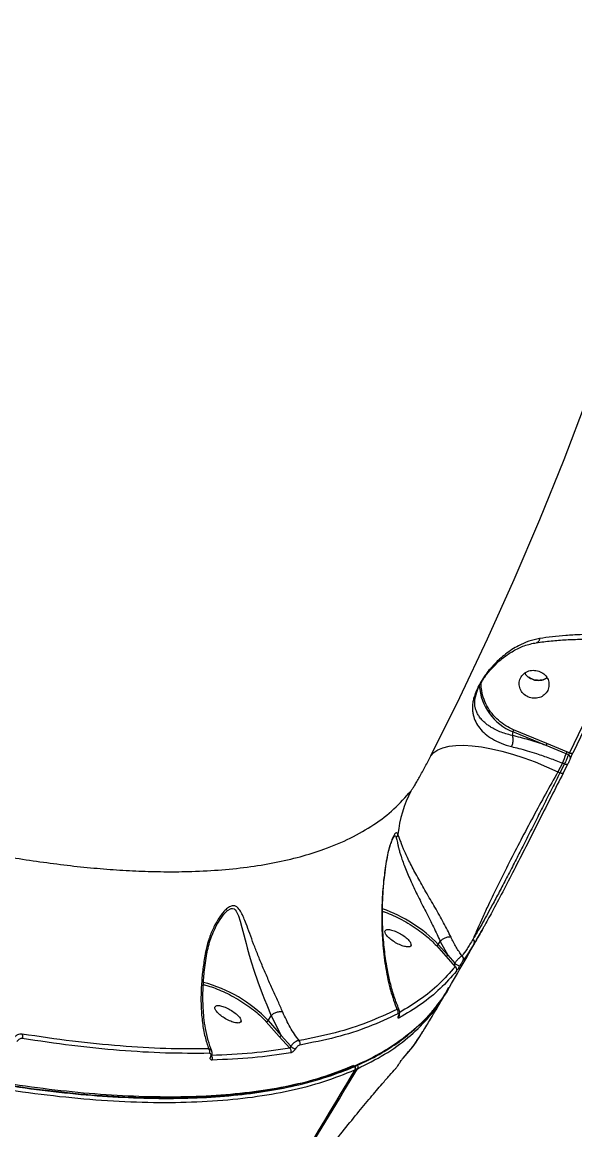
# Model space of a CAD drawing. Header units: millimetres. Extents: x -7083 to 7374, y -8368 to 7509.
# Drawn here: x 2955.1 to 3121.4, y -2237 to -1903.7 of the extents above; entities that cross this region are included whole.
import ezdxf

# ---------------------------------------------------------------- set-up
doc = ezdxf.new("R2010")
doc.units = ezdxf.units.MM
for name, color, linetype in [('DIKOM_ОБЪЕКТ', 7, 'Continuous'), ('DIKOM_РАЗМЕР_ЗОНА', 7, 'Continuous'), ('DIKOM_РАЗМЕР_ОБЪЕКТА', 7, 'Continuous')]:
    doc.layers.add(name, color=color, linetype=linetype)
doc.styles.add('style1', font='arial.ttf', dxfattribs={"width": 0.8})
doc.dimstyles.new('1-50', dxfattribs={"dimtxt": 300, "dimasz": 200, "dimexe": 100, "dimexo": 0, "dimgap": 100, "dimtad": 1, "dimtxsty": 'style1', "dimcen": 200, "dimclrd": 7, "dimclre": 7, "dimclrt": 7, "dimadec": 1, "dimazin": 2, "dimtfac": 1, "dimtmove": 0, "dimatfit": 2, "dimfxl": 0, "dimlwd": 25, "dimlwe": 18, "dimarcsym": 0})

# ---------------------------------------------------------------- blocks, each defined once
blk = doc.blocks.new('*D10')
at = {"layer": 'Defpoints', "color": 0, "transparency": 16777216}
for p in [(-5583.43, 647.96), (4593.55, 648.92), (4593.55, -5902.54)]:
    blk.add_point(p, dxfattribs=at)
at = {"layer": 'DIKOM_РАЗМЕР_ОБЪЕКТА', "color": 7, "lineweight": 18, "transparency": 16777216}
for p, q in [((-5583.43, 647.96), (-5583.43, -6002.54)), ((4593.55, 648.92), (4593.55, -6002.54))]:
    blk.add_line(p, q, dxfattribs=at)
at = {"layer": 'DIKOM_РАЗМЕР_ОБЪЕКТА', "color": 7, "lineweight": 25, "transparency": 16777216}
blk.add_line((-5383.43, -5902.54), (4393.55, -5902.54), dxfattribs=at)
at = {"layer": 'DIKOM_РАЗМЕР_ОБЪЕКТА', "color": 7, "transparency": 16777216}
for points in [[(-5383.43, -5869.2), (-5383.43, -5935.87), (-5583.43, -5902.54)], [(4393.55, -5869.2), (4393.55, -5935.87), (4593.55, -5902.54)]]:
    blk.add_solid(points, dxfattribs=at)
at = {"layer": 'DIKOM_РАЗМЕР_ОБЪЕКТА', "color": 7, "transparency": 16777216, "insert": (-226.13, -5649.37), "char_height": 300, "attachment_point": 5, "style": 'style1'}
blk.add_mtext('10150', dxfattribs=at)
blk = doc.blocks.new('*D11')
at = {"layer": 'Defpoints', "color": 0, "transparency": 16777216}
for p in [(-321.71, 5509.06), (-348.71, -4811.52), (5568.58, -4811.52)]:
    blk.add_point(p, dxfattribs=at)
at = {"layer": 'DIKOM_РАЗМЕР_ОБЪЕКТА', "color": 7, "lineweight": 18, "transparency": 16777216}
for p, q in [((-321.71, 5509.06), (5668.58, 5509.06)), ((-348.71, -4811.52), (5668.58, -4811.52))]:
    blk.add_line(p, q, dxfattribs=at)
at = {"layer": 'DIKOM_РАЗМЕР_ОБЪЕКТА', "color": 7, "lineweight": 25, "transparency": 16777216}
blk.add_line((5568.58, 5309.06), (5568.58, -4611.52), dxfattribs=at)
at = {"layer": 'DIKOM_РАЗМЕР_ОБЪЕКТА', "color": 7, "transparency": 16777216}
for points in [[(5535.25, 5309.06), (5601.91, 5309.06), (5568.58, 5509.06)], [(5535.25, -4611.52), (5601.91, -4611.52), (5568.58, -4811.52)]]:
    blk.add_solid(points, dxfattribs=at)
at = {"layer": 'DIKOM_РАЗМЕР_ОБЪЕКТА', "color": 7, "transparency": 16777216, "insert": (5315.31, 775.23), "char_height": 300, "attachment_point": 5, "rotation": 90, "style": 'style1'}
blk.add_mtext('10300', dxfattribs=at)
blk = doc.blocks.new('*D12')
at = {"layer": 'Defpoints', "color": 0, "transparency": 16777216}
for p in [(-621.71, 7509.06), (-373.6, -6811.53), (7273.89, -6811.53)]:
    blk.add_point(p, dxfattribs=at)
at = {"layer": 'DIKOM_РАЗМЕР_ЗОНА', "color": 7, "lineweight": 18, "transparency": 16777216}
for p, q in [((-621.71, 7509.06), (7373.89, 7509.06)), ((-373.6, -6811.53), (7373.89, -6811.53))]:
    blk.add_line(p, q, dxfattribs=at)
at = {"layer": 'DIKOM_РАЗМЕР_ЗОНА', "color": 7, "lineweight": 25, "transparency": 16777216}
blk.add_line((7273.89, 7309.06), (7273.89, -6611.53), dxfattribs=at)
at = {"layer": 'DIKOM_РАЗМЕР_ЗОНА', "color": 7, "transparency": 16777216}
for points in [[(7240.56, 7309.06), (7307.22, 7309.06), (7273.89, 7509.06)], [(7240.56, -6611.53), (7307.22, -6611.53), (7273.89, -6811.53)]]:
    blk.add_solid(points, dxfattribs=at)
at = {"layer": 'DIKOM_РАЗМЕР_ЗОНА', "color": 7, "transparency": 16777216, "insert": (7020.62, 1288.25), "char_height": 300, "attachment_point": 5, "rotation": 90, "style": 'style1'}
blk.add_mtext('14300', dxfattribs=at)
blk = doc.blocks.new('*D13')
at = {"layer": 'Defpoints', "color": 0, "transparency": 16777216}
for p in [(6593.53, 996.24), (-7083.43, 647.96), (6593.53, -8268.31)]:
    blk.add_point(p, dxfattribs=at)
at = {"layer": 'DIKOM_РАЗМЕР_ЗОНА', "color": 7, "lineweight": 18, "transparency": 16777216}
for p, q in [((6593.53, 996.24), (6593.53, -8368.31)), ((-7083.43, 647.96), (-7083.43, -8368.31))]:
    blk.add_line(p, q, dxfattribs=at)
at = {"layer": 'DIKOM_РАЗМЕР_ЗОНА', "color": 7, "lineweight": 25, "transparency": 16777216}
blk.add_line((-6883.43, -8268.31), (6393.53, -8268.31), dxfattribs=at)
at = {"layer": 'DIKOM_РАЗМЕР_ЗОНА', "color": 7, "transparency": 16777216}
for points in [[(-6883.43, -8234.97), (-6883.43, -8301.64), (-7083.43, -8268.31)], [(6393.53, -8234.97), (6393.53, -8301.64), (6593.53, -8268.31)]]:
    blk.add_solid(points, dxfattribs=at)
at = {"layer": 'DIKOM_РАЗМЕР_ЗОНА', "color": 7, "transparency": 16777216, "insert": (322.1, -8015.03), "char_height": 300, "attachment_point": 5, "style": 'style1'}
blk.add_mtext('13650', dxfattribs=at)

msp = doc.modelspace()

# ---------------------------------------------------------------- linework, layer by layer
at = {"layer": 'DIKOM_ОБЪЕКТ', "color": 7, "linetype": 'Continuous', "lineweight": 15}
for p, q in [((3135.873, -2090.102), (3119.813, -2123.606)), ((3136.861, -2090.159), (3120.787, -2123.69)), ((3091.512, -2106.715), (3091.956, -2105.298)), ((3092.089, -2104.872), (3092.235, -2104.511)), ((3102.776, -2117.229), (3102.543, -2118.336)), ((3102.543, -2118.336), (3102.544, -2118.338)), ((3112.78, -2121.357), (3102.776, -2117.229)), ((3113.007, -2120.755), (3103.003, -2116.627)), ((3118.774, -2123.835), (3112.78, -2121.357)), ((3118.992, -2123.268), (3113.007, -2120.755)), ((3119.492, -2124.131), (3118.774, -2123.835)), ((3119.813, -2123.606), (3118.992, -2123.268)), ((3117.686, -2126.67), (3116.359, -2129.292)), ((3116.359, -2129.292), (3116.939, -2129.602)), ((3118.295, -2126.921), (3116.939, -2129.602)), ((3118.295, -2126.921), (3117.686, -2126.67)), ((3119.268, -2127.009), (3117.91, -2129.692)), ((3066.691, -2149.38), (3066.841, -2149.049)), ((3064.757, -2156.303), (3064.771, -2156.231)), ((3079.754, -2181.587), (3082.578, -2184.778)), ((3080.353, -2181.252), (3080.908, -2180.304)), ((3080.353, -2181.252), (3083.178, -2184.443)), ((3080.91, -2180.301), (3080.908, -2180.304)), ((3080.908, -2180.304), (3083.178, -2184.443)), ((3082.578, -2184.778), (3085.398, -2187.941)), ((3083.178, -2184.443), (3085.297, -2186.915)), ((3081.955, -2196.965), (3082.526, -2195.989)), ((3082.556, -2196.017), (3083.553, -2194.135)), ((3029.166, -2204.145), (3030.014, -2202.697)), ((3030.016, -2202.694), (3030.014, -2202.697)), ((3030.014, -2202.697), (3033.101, -2208.59)), ((3028.567, -2204.48), (3032.501, -2208.925)), ((3029.166, -2204.145), (3033.101, -2208.59)), ((3032.501, -2208.925), (3035.68, -2212.489)), ((3033.101, -2208.59), (3035.93, -2211.873)), ((3069.554, -2215.672), (3069.61, -2215.605)), ((3068.669, -2216.956), (3068.676, -2216.911))]:
    msp.add_line(p, q, dxfattribs=at)
at = {"layer": 'DIKOM_ОБЪЕКТ', "color": 7, "linetype": 'Continuous', "lineweight": 15, "flags": 128}
for points in [[(3078.097, -2124.486), (3086.796, -2106.94), (3095.156, -2089.243), (3103.175, -2071.399), (3110.85, -2053.415), (3118.179, -2035.297), (3125.159, -2017.049)], [(3078.097, -2124.486), (3079.007, -2123.485), (3080.231, -2122.663), (3081.758, -2122.027), (3083.574, -2121.584), (3085.662, -2121.338), (3088.003, -2121.29), (3090.576, -2121.441), (3093.358, -2121.791), (3096.323, -2122.335), (3099.444, -2123.069), (3102.693, -2123.985), (3106.039, -2125.077), (3109.454, -2126.333), (3112.904, -2127.742), (3116.359, -2129.292)], [(3120.787, -2123.69), (3120.751, -2123.746), (3120.683, -2123.783), (3120.585, -2123.802), (3120.462, -2123.8), (3120.317, -2123.779), (3120.157, -2123.738), (3119.987, -2123.68), (3119.813, -2123.606)], [(3120.03, -2125.351), (3120.091, -2125.188), (3120.098, -2125.16)], [(3117.91, -2129.692), (3117.873, -2129.747), (3117.804, -2129.783), (3117.707, -2129.801), (3117.584, -2129.798), (3117.44, -2129.776), (3117.281, -2129.735), (3117.112, -2129.676), (3116.939, -2129.602)], [(3119.268, -2127.009), (3119.23, -2127.064), (3119.162, -2127.1), (3119.064, -2127.118), (3118.941, -2127.116), (3118.797, -2127.094), (3118.638, -2127.053), (3118.468, -2126.995), (3118.295, -2126.921)], [(3013.976, -2174.86), (3014.661, -2173.698), (3015.926, -2171.998), (3016.462, -2171.425), (3016.961, -2170.985), (3017.991, -2170.437), (3018.454, -2170.408), (3018.878, -2170.549), (3019.223, -2170.816), (3019.548, -2171.221), (3020.205, -2172.587), (3020.742, -2174.254), (3021.239, -2176.109), (3021.528, -2177.245), (3021.814, -2178.383), (3022.198, -2179.893), (3022.487, -2181.003), (3022.821, -2182.251), (3023.456, -2184.513), (3024.122, -2186.734), (3024.843, -2188.99), (3026.054, -2192.491), (3027.378, -2196.024), (3028.065, -2197.78), (3028.733, -2199.454), (3030.016, -2202.694), (3030.016, -2202.694)], [(3069.769, -2215.41), (3069.659, -2215.556), (3069.607, -2215.608)], [(3055.317, -2218.907), (3055.309, -2218.919), (3055.252, -2218.962)], [(3067.526, -2218.559), (3067.423, -2218.697), (3067.379, -2218.741)]]:
    msp.add_lwpolyline(points, dxfattribs=at)
at = {"layer": 'DIKOM_ОБЪЕКТ', "color": 7, "linetype": 'Continuous', "lineweight": 15}
for centre, radius, start, end in [((3108.689, -2102.329), 16.031, 183.72916, 248.35528), ((3116.993, -2122.598), 4.391, 155.18845, 163.58565), ((3094.281, -2116.059), 25.698, 335.61421, 342.38868), ((3123.673, -2125.39), 5.14, 155.61421, 162.38868), ((3119.145, -2125.028), 0.962, 352.10699, 68.84528), ((3104.301, -2151.745), 36.277, 152.63118, 174.18954), ((3065.823, -2147.556), 2.442, 320.46466, 347.77342), ((3049.671, -2210.861), 42.639, 43.979, 71.01716), ((3090.335, -2180.541), 0.917, 337.981, 63.30859), ((3082.617, -2184.144), 0.635, 266.48291, 331.89602), ((3086.982, -2185.572), 0.976, 333.37286, 58.84805), ((3087.506, -2184.39), 3.355, 228.82573, 257.96154), ((3084.904, -2188.801), 0.992, 332.25607, 60.11888), ((2999.11, -2232.877), 41.58, 43.70961, 75.36985), ((3067.259, -2201.614), 1.046, 332.15799, 53.67133), ((3068.221, -2202.487), 0.277, 308.02873, 331.77244), ((3067.703, -2202.845), 1.018, 331.53816, 29.26206), ((2954.105, -2208.91), 1.239, 328.88563, 34.78526), ((3032.54, -2208.291), 0.635, 266.48291, 331.89602), ((3010.455, -2213.441), 1.145, 330.57192, 43.99224), ((3034.979, -2213.339), 1.102, 331.19816, 50.49533), ((3038.634, -2208.97), 3.968, 227.02957, 250.47064), ((3037.724, -2210.995), 1.102, 331.40674, 48.45066), ((3011.817, -2214.712), 0.296, 276.93485, 334.83534), ((3011.262, -2215.476), 1.147, 330.63673, 40.76419), ((3055.821, -2217.725), 0.922, 245.46667, 280.6066), ((3062.884, -2222.911), 0.63, 299.03623, 330.95227)]:
    msp.add_arc(centre, radius, start, end, dxfattribs=at)
for points, knots in [([(2418.763, -1926.952), (2422.541, -1931.085), (2430.102, -1939.358), (2442.453, -1951.94), (2455.518, -1964.618), (2469.34, -1977.374), (2483.864, -1990.168), (2499.059, -2002.967), (2514.887, -2015.735), (2531.306, -2028.437), (2548.274, -2041.038), (2563.776, -2052.096), (2577.643, -2061.664), (2589.767, -2069.813), (2602.182, -2077.937), (2614.876, -2086.023), (2627.838, -2094.057), (2641.053, -2102.022), (2656.331, -2110.974), (2673.749, -2120.827), (2693.355, -2131.457), (2713.301, -2141.803), (2733.532, -2151.816), (2749.428, -2159.301), (2760.908, -2164.519), (2767.936, -2167.654), (2774.974, -2170.734), (2782.019, -2173.755), (2789.067, -2176.717), (2796.116, -2179.618), (2807.309, -2184.124), (2822.606, -2190.023), (2841.261, -2196.737), (2859.178, -2202.726), (2876.33, -2208.021), (2893.234, -2212.781), (2909.832, -2216.98), (2926.068, -2220.589), (2941.884, -2223.582), (2957.221, -2225.932), (2972.019, -2227.617), (2986.217, -2228.613), (2999.756, -2228.899), (3012.574, -2228.454), (3024.617, -2227.267), (3035.799, -2225.305), (3046.16, -2222.621), (3052.213, -2220.185), (3055.252, -2218.962)], [0, 0, 0, 0, 0.0248239, 0.0496902, 0.074599, 0.0995502, 0.1245438, 0.1495798, 0.1746582, 0.1997791, 0.2249424, 0.2501481, 0.2668666, 0.2837596, 0.3008272, 0.3180694, 0.3354861, 0.3530774, 0.3708432, 0.3960072, 0.4215132, 0.4473613, 0.4735514, 0.5000836, 0.5092169, 0.5183856, 0.5275897, 0.5368291, 0.5461038, 0.5554139, 0.5647593, 0.5906387, 0.6167852, 0.6407872, 0.66501, 0.6894536, 0.714118, 0.7390032, 0.7641093, 0.7894361, 0.8149838, 0.8407523, 0.8667415, 0.8929516, 0.9193825, 0.9460342, 0.9729067, 1, 1, 1, 1]), ([(2601.116, -1993.446), (2605.553, -1996.622), (2614.44, -2002.984), (2628.122, -2012.37), (2642.057, -2021.638), (2656.247, -2030.757), (2669.755, -2039.15), (2682.539, -2046.848), (2694.572, -2053.891), (2706.769, -2060.825), (2719.115, -2067.638), (2731.594, -2074.316), (2743.976, -2080.735), (2756.251, -2086.897), (2768.413, -2092.807), (2780.666, -2098.561), (2792.992, -2104.147), (2805.374, -2109.549), (2817.004, -2114.423), (2827.872, -2118.806), (2837.979, -2122.734), (2848.086, -2126.511), (2858.181, -2130.129), (2868.251, -2133.578), (2878.282, -2136.851), (2890.299, -2140.568), (2904.209, -2144.551), (2919.846, -2148.56), (2935.194, -2151.999), (2948.008, -2154.42), (2958.449, -2156.081), (2966.674, -2157.198), (2974.734, -2158.093), (2982.614, -2158.76), (2990.3, -2159.194), (2997.78, -2159.387), (3005.8, -2159.33), (3014.238, -2158.918), (3022.944, -2158.03), (3031.167, -2156.694), (3038.879, -2154.903), (3046.568, -2152.487), (3054.044, -2149.326), (3061.062, -2145.273), (3067.207, -2140.588), (3070.456, -2136.911), (3072.084, -2135.069)], [0, 0, 0, 0, 0.024718, 0.049515, 0.0743906, 0.0993448, 0.1243772, 0.1447742, 0.1653296, 0.1860432, 0.2069151, 0.2279451, 0.2491333, 0.2694018, 0.2898707, 0.3105399, 0.3314092, 0.3524788, 0.3737485, 0.3911653, 0.4087376, 0.4264654, 0.4443486, 0.4623874, 0.4805816, 0.4989314, 0.5286791, 0.5588428, 0.5894223, 0.6204179, 0.638318, 0.656354, 0.674526, 0.6928339, 0.7112779, 0.7298579, 0.748574, 0.7733223, 0.7982563, 0.8233761, 0.8486818, 0.8741735, 0.905376, 0.9367478, 0.9682891, 1, 1, 1, 1]), ([(2971.326, -2248.907), (2968.467, -2249.28), (2962.76, -2250.023), (2953.532, -2250.577), (2943.866, -2250.724), (2933.74, -2250.429), (2924.111, -2249.771), (2915.128, -2248.874), (2906.91, -2247.85), (2898.516, -2246.607), (2889.957, -2245.151), (2881.244, -2243.486), (2872.39, -2241.617), (2860.83, -2238.957), (2846.422, -2235.269), (2829.022, -2230.267), (2811.407, -2224.683), (2796.14, -2219.421), (2783.376, -2214.756), (2773.181, -2210.881), (2762.986, -2206.861), (2752.802, -2202.704), (2742.64, -2198.416), (2732.511, -2194.007), (2721.517, -2189.077), (2709.671, -2183.591), (2697, -2177.516), (2684.447, -2171.298), (2672.03, -2164.95), (2659.765, -2158.487), (2647.438, -2151.8), (2635.063, -2144.889), (2622.66, -2137.758), (2610.468, -2130.548), (2598.502, -2123.273), (2586.774, -2115.946), (2574.283, -2107.933), (2561.093, -2099.215), (2547.286, -2089.784), (2533.886, -2080.324), (2520.908, -2070.858), (2507.134, -2060.473), (2492.682, -2049.156), (2477.733, -2036.912), (2463.438, -2024.697), (2454.514, -2016.596), (2450.061, -2012.554)], [0, 0, 0, 0, 0.0251762, 0.0502458, 0.075209, 0.100066, 0.1248168, 0.1429873, 0.1610638, 0.1790464, 0.1969351, 0.21473, 0.2324311, 0.2500384, 0.282696, 0.3149379, 0.3467642, 0.378175, 0.3959391, 0.4135675, 0.4310603, 0.4484175, 0.4656392, 0.4827252, 0.4996757, 0.521074, 0.5422607, 0.5632358, 0.5839991, 0.6045509, 0.624891, 0.6461777, 0.6672639, 0.6881494, 0.7088341, 0.7293181, 0.7496013, 0.7750478, 0.8002652, 0.8252533, 0.8500121, 0.8745413, 0.9060952, 0.9375232, 0.968825, 1, 1, 1, 1]), ([(2510.891, -2010.882), (2512.399, -2012.084), (2515.24, -2014.349), (2519.29, -2017.532), (2522.834, -2020.293), (2525.858, -2022.629), (2528.407, -2024.584), (2533.391, -2028.386), (2540.762, -2033.922), (2550.759, -2041.252), (2563.165, -2050.144), (2578.448, -2060.759), (2596.204, -2072.608), (2613.723, -2083.861), (2630.939, -2094.524), (2648.366, -2104.925), (2665.957, -2115.039), (2683.663, -2124.836), (2701.455, -2134.302), (2719.292, -2143.415), (2737.137, -2152.155), (2754.956, -2160.506), (2772.696, -2168.441), (2790.309, -2175.94), (2807.748, -2182.985), (2824.983, -2189.561), (2841.975, -2195.655), (2858.689, -2201.254), (2875.093, -2206.346), (2891.136, -2210.916), (2906.777, -2214.951), (2921.973, -2218.442), (2936.702, -2221.383), (2950.926, -2223.767), (2964.619, -2225.588), (2977.754, -2226.844), (2990.289, -2227.528), (3002.194, -2227.64), (3013.437, -2227.179), (3023.999, -2226.145), (3033.86, -2224.543), (3042.997, -2222.372), (3051.205, -2219.697), (3058.517, -2216.567), (3064.972, -2213.03), (3070.073, -2209.476), (3074.049, -2206.094), (3076.319, -2203.824), (3077.693, -2202.305), (3078.361, -2201.537), (3079.151, -2200.606), (3079.715, -2199.895), (3080.027, -2199.503)], [0, 0, 0, 0, 0.0076567, 0.0144346, 0.020325, 0.0253122, 0.0293987, 0.0328714, 0.0497306, 0.0650866, 0.0804427, 0.1078621, 0.1352817, 0.1602084, 0.1851543, 0.2101363, 0.2350654, 0.2599921, 0.2849196, 0.3098465, 0.3347739, 0.3597224, 0.3847022, 0.4096317, 0.4345595, 0.4594875, 0.4844158, 0.5093444, 0.534295, 0.5592757, 0.584207, 0.6091371, 0.6340674, 0.6589987, 0.68393, 0.7088861, 0.7338702, 0.7588057, 0.7837407, 0.8086776, 0.8336153, 0.8585551, 0.8835223, 0.9068503, 0.9301344, 0.953418, 0.9687869, 0.9839218, 0.9872107, 0.9905762, 0.9947943, 1, 1, 1, 1]), ([(2510.992, -2010.835), (2512.743, -2012.253), (2519.746, -2017.924), (2532.571, -2027.754), (2549.387, -2040.26), (2566.667, -2052.574), (2584.318, -2064.676), (2602.365, -2076.571), (2620.781, -2088.243), (2639.525, -2099.661), (2658.472, -2110.747), (2677.54, -2121.455), (2696.683, -2131.764), (2715.906, -2141.677), (2735.194, -2151.183), (2754.48, -2160.248), (2773.669, -2168.823), (2792.665, -2176.869), (2811.409, -2184.365), (2829.889, -2191.309), (2848.106, -2197.699), (2866.034, -2203.524), (2883.593, -2208.752), (2900.665, -2213.351), (2917.203, -2217.311), (2933.192, -2220.63), (2948.616, -2223.308), (2963.448, -2225.333), (2977.639, -2226.7), (2991.122, -2227.398), (3003.822, -2227.427), (3015.706, -2226.795), (3026.785, -2225.51), (3037.04, -2223.557), (3046.54, -2220.989), (3052.128, -2218.724), (3054.93, -2217.589)], [0, 0, 0, 0, 0.0100504, 0.0401965, 0.0702597, 0.1001831, 0.1300931, 0.1599832, 0.1900175, 0.2201643, 0.2503212, 0.2802583, 0.3101756, 0.3401341, 0.3701465, 0.4003014, 0.430444, 0.4604372, 0.4903673, 0.5202485, 0.5501505, 0.5802555, 0.6104196, 0.6404816, 0.6703859, 0.700311, 0.7303022, 0.7602733, 0.7903765, 0.8205151, 0.8504702, 0.8802741, 0.9100584, 0.939916, 0.9698706, 1, 1, 1, 1]), ([(3080.119, -2199.185), (3079.648, -2199.867), (3077.687, -2202.708), (3073.131, -2207.009), (3066.49, -2212.053), (3058.801, -2216.324), (3050.212, -2219.889), (3040.747, -2222.737), (3030.464, -2224.883), (3019.412, -2226.338), (3007.645, -2227.115), (2995.217, -2227.23), (2982.18, -2226.701), (2968.587, -2225.546), (2954.492, -2223.786), (2939.946, -2221.441), (2925.001, -2218.534), (2909.708, -2215.088), (2894.117, -2211.129), (2881.055, -2207.46), (2870.718, -2204.362), (2863.209, -2202.025), (2855.67, -2199.593), (2848.106, -2197.07), (2840.52, -2194.457), (2832.918, -2191.759), (2823.211, -2188.212), (2811.377, -2183.719), (2797.398, -2178.158), (2781.782, -2171.67), (2764.548, -2164.162), (2745.745, -2155.542), (2727.141, -2146.6), (2708.786, -2137.376), (2692.034, -2128.598), (2676.829, -2120.341), (2663.09, -2112.652), (2649.45, -2104.788), (2635.925, -2096.763), (2622.536, -2088.586), (2609.301, -2080.271), (2594.498, -2070.707), (2578.241, -2059.843), (2560.684, -2047.643), (2543.601, -2035.286), (2526.984, -2022.812), (2516.364, -2014.417), (2511.058, -2010.223)], [0, 0, 0, 0, 0.0090253, 0.0375613, 0.0658582, 0.0939162, 0.1217353, 0.1493154, 0.1766566, 0.2037588, 0.2306221, 0.2572464, 0.2836318, 0.3097782, 0.3356856, 0.3613541, 0.3867836, 0.4119742, 0.4369258, 0.4616384, 0.4731074, 0.4845175, 0.4958688, 0.5071613, 0.518395, 0.5295698, 0.5406857, 0.5609113, 0.5809391, 0.6007692, 0.6274902, 0.6538436, 0.6798293, 0.7054474, 0.7306979, 0.7500842, 0.7694475, 0.7887877, 0.8081048, 0.8273989, 0.8466698, 0.8659178, 0.8928246, 0.9196863, 0.9465027, 0.973274, 1, 1, 1, 1]), ([(3110.838, -2089.19), (3109.743, -2089.429), (3107.558, -2089.907), (3104.794, -2091.152), (3102.481, -2092.498), (3100.582, -2093.842), (3098.901, -2095.249), (3097.454, -2096.643), (3096.185, -2098.018), (3095.005, -2099.461), (3093.888, -2101.015), (3092.901, -2102.604), (3092.063, -2104.215), (3091.41, -2105.782), (3090.961, -2107.246), (3090.694, -2108.629), (3090.6, -2109.885), (3090.654, -2111.082), (3090.904, -2112.562), (3091.531, -2114.28), (3092.739, -2116.161), (3094.402, -2117.887), (3096.549, -2119.433), (3099.153, -2120.781), (3101.279, -2121.392), (3102.341, -2121.697)], [0, 0, 0, 0, 0.0627894, 0.1252337, 0.1667286, 0.2086542, 0.2499488, 0.2820839, 0.3123889, 0.344888, 0.3751492, 0.4070116, 0.4378221, 0.4685221, 0.5005855, 0.5307968, 0.5632513, 0.5935681, 0.6256037, 0.6880617, 0.7502896, 0.8128147, 0.874873, 0.9374739, 1, 1, 1, 1]), ([(3109.85, -2090.41), (3111.319, -2090.22), (3114.207, -2089.846), (3118.757, -2089.524), (3123.953, -2089.354), (3129.752, -2089.406), (3134.022, -2089.705), (3136.091, -2089.85)], [0, 0, 0, 0, 0.1831234, 0.3599407, 0.5311818, 0.7728487, 1, 1, 1, 1]), ([(3110.838, -2089.19), (3110.804, -2089.342), (3110.736, -2089.641), (3110.523, -2090.073), (3110.269, -2090.358), (3110.052, -2090.359), (3109.992, -2090.359)], [0, 0, 0, 0, 0.2279332, 0.4500537, 0.849786, 1, 1, 1, 1]), ([(3136.117, -2088.224), (3135.304, -2088.175), (3133.474, -2088.066), (3130.785, -2087.976), (3128.014, -2087.94), (3125.487, -2087.96), (3122.348, -2088.049), (3118.743, -2088.254), (3114.643, -2088.635), (3112.102, -2089.006), (3110.838, -2089.19)], [0, 0, 0, 0, 0.093005, 0.2094334, 0.3069222, 0.4104598, 0.5005846, 0.6719885, 0.8369107, 1, 1, 1, 1]), ([(3091.956, -2105.298), (3092.016, -2105.094), (3092.284, -2104.173), (3093.422, -2102.056), (3095.302, -2099.377), (3097.64, -2096.825), (3100.316, -2094.535), (3103.338, -2092.593), (3106.678, -2091.054), (3109.066, -2090.587), (3110.285, -2090.349)], [0, 0, 0, 0, 0.0313217, 0.1414203, 0.262221, 0.3934295, 0.5340565, 0.6820341, 0.83769, 1, 1, 1, 1]), ([(3109.294, -2101.666), (3108.75, -2101.462), (3107.661, -2101.053), (3106.68, -2100.202), (3106.463, -2099.64), (3106.448, -2099.6)], [0, 0, 0, 0, 0.4811743, 0.9623487, 1, 1, 1, 1]), ([(3106.448, -2099.6), (3106.463, -2099.64), (3106.68, -2100.202), (3107.661, -2101.053), (3108.75, -2101.462), (3109.294, -2101.666)], [0, 0, 0, 0, 0.0376513, 0.5188257, 1, 1, 1, 1]), ([(3103.003, -2116.627), (3102.207, -2116.25), (3100.577, -2115.479), (3098.384, -2113.828), (3096.445, -2111.813), (3094.889, -2109.467), (3093.82, -2106.91), (3093.254, -2104.523), (3093.26, -2103.021), (3093.263, -2102.415)], [0, 0, 0, 0, 0.1400662, 0.2867514, 0.4382065, 0.5921644, 0.7461223, 0.8975775, 1, 1, 1, 1]), ([(3113.022, -2100.924), (3112.912, -2101.026), (3112.39, -2101.508), (3111.036, -2101.876), (3109.875, -2101.736), (3109.294, -2101.666)], [0, 0, 0, 0, 0.1179344, 0.5589672, 1, 1, 1, 1]), ([(3109.294, -2101.666), (3109.875, -2101.736), (3111.036, -2101.876), (3112.39, -2101.508), (3112.912, -2101.026), (3113.022, -2100.924)], [0, 0, 0, 0, 0.4410328, 0.8820656, 1, 1, 1, 1]), ([(3091.513, -2106.713), (3091.599, -2106.302), (3091.693, -2105.851), (3091.907, -2105.327), (3091.926, -2105.279)], [0, 0, 0, 0, 0.9091204, 1, 1, 1, 1]), ([(3102.544, -2118.338), (3101.895, -2118.18), (3100.592, -2117.863), (3098.845, -2117.226), (3097.416, -2116.569), (3096.243, -2115.909), (3095.318, -2115.297), (3094.459, -2114.631), (3093.585, -2113.825), (3092.799, -2112.906), (3092.142, -2111.872), (3091.711, -2110.904), (3091.441, -2109.926), (3091.303, -2108.95), (3091.332, -2107.882), (3091.397, -2107.131), (3091.512, -2106.718), (3091.513, -2106.713)], [0, 0, 0, 0, 0.0824587, 0.1655064, 0.2504085, 0.310339, 0.3747141, 0.4330653, 0.4997705, 0.5930583, 0.6683365, 0.7492222, 0.8118113, 0.8740518, 0.9406746, 0.9992347, 1, 1, 1, 1]), ([(3102.544, -2118.338), (3102.604, -2118.455), (3102.749, -2118.736), (3102.826, -2119.319), (3102.808, -2119.955), (3102.724, -2120.534), (3102.572, -2121.141), (3102.418, -2121.512), (3102.341, -2121.697)], [0, 0, 0, 0, 0.1646922, 0.3937885, 0.5323437, 0.6830611, 0.840996, 1, 1, 1, 1]), ([(3112.78, -2121.357), (3111.047, -2120.774), (3107.563, -2119.6), (3104.222, -2118.759), (3102.543, -2118.336)], [0, 0, 0, 0, 0.4974038, 1, 1, 1, 1]), ([(3102.341, -2121.697), (3103.086, -2121.878), (3104.655, -2122.257), (3107.189, -2122.964), (3110.261, -2123.911), (3113.801, -2125.127), (3116.391, -2126.156), (3117.686, -2126.67)], [0, 0, 0, 0, 0.1510775, 0.3182029, 0.5013749, 0.7506841, 1, 1, 1, 1]), ([(3072.084, -2135.069), (3072.231, -2134.873), (3072.525, -2134.483), (3073.151, -2133.504), (3073.879, -2132.292), (3074.691, -2130.877), (3075.549, -2129.329), (3076.72, -2127.161), (3077.547, -2125.556), (3078.097, -2124.486)], [0, 0, 0, 0, 0.1248699, 0.2501592, 0.3747189, 0.5000883, 0.6248901, 0.7500938, 1, 1, 1, 1]), ([(3119.492, -2124.131), (3119.444, -2124.265), (3119.365, -2124.485), (3119.189, -2124.922), (3119.008, -2125.354), (3118.803, -2125.822), (3118.561, -2126.359), (3118.395, -2126.71), (3118.295, -2126.921)], [0, 0, 0, 0, 0.2128345, 0.3471929, 0.4999533, 0.6577679, 0.7938232, 1, 1, 1, 1]), ([(3120.03, -2125.351), (3119.992, -2125.447), (3119.915, -2125.639), (3119.722, -2126.069), (3119.497, -2126.548), (3119.344, -2126.855), (3119.268, -2127.009)], [0, 0, 0, 0, 0.2500089, 0.5000026, 0.7497715, 1, 1, 1, 1]), ([(3119.813, -2123.606), (3119.788, -2123.647), (3119.746, -2123.714), (3119.683, -2123.816), (3119.629, -2123.904), (3119.58, -2123.985), (3119.531, -2124.066), (3119.507, -2124.106), (3119.492, -2124.131)], [0, 0, 0, 0, 0.208668, 0.3440907, 0.500033, 0.6556582, 0.7909646, 1, 1, 1, 1]), ([(3120.787, -2123.69), (3120.711, -2123.844), (3120.559, -2124.152), (3120.336, -2124.632), (3120.144, -2125.063), (3120.068, -2125.255), (3120.03, -2125.351)], [0, 0, 0, 0, 0.2502289, 0.4999982, 0.7499906, 1, 1, 1, 1]), ([(3120.097, -2125.164), (3120.129, -2125.084), (3120.194, -2124.923), (3120.357, -2124.558), (3120.55, -2124.147), (3120.682, -2123.882), (3120.748, -2123.748)], [0, 0, 0, 0, 0.2481864, 0.4976792, 0.7480502, 1, 1, 1, 1]), ([(3116.359, -2129.292), (3115.111, -2131.504), (3112.624, -2135.912), (3108.843, -2142.864), (3105.16, -2149.813), (3101.645, -2156.642), (3098.357, -2163.223), (3095.724, -2168.68), (3093.674, -2173.079), (3092.084, -2176.597), (3091.196, -2178.671), (3090.747, -2179.721)], [0, 0, 0, 0, 0.12647, 0.2520609, 0.3767757, 0.5006175, 0.6245229, 0.7502833, 0.8314679, 0.9147066, 1, 1, 1, 1]), ([(3116.939, -2129.602), (3116.163, -2131.136), (3114.633, -2134.161), (3112.29, -2138.801), (3109.924, -2143.488), (3107.549, -2148.188), (3105.191, -2152.839), (3102.874, -2157.379), (3100.61, -2161.77), (3098.411, -2165.977), (3095.97, -2170.557), (3093.332, -2175.362), (3091.608, -2178.269), (3090.747, -2179.721)], [0, 0, 0, 0, 0.0861061, 0.1697268, 0.2508704, 0.3366074, 0.4198739, 0.5006844, 0.585479, 0.6687211, 0.7504334, 0.8753145, 1, 1, 1, 1]), ([(3117.91, -2129.692), (3116.748, -2131.984), (3114.421, -2136.572), (3110.787, -2143.766), (3107.145, -2150.964), (3103.561, -2158.006), (3100.108, -2164.694), (3096.983, -2170.627), (3095.161, -2173.919), (3094.324, -2175.431)], [0, 0, 0, 0, 0.1463073, 0.2928224, 0.4381683, 0.5844108, 0.72985, 0.8759247, 1, 1, 1, 1]), ([(3068.21, -2148.073), (3068.117, -2147.909), (3067.93, -2147.579), (3067.551, -2147.62), (3067.061, -2148.252), (3066.514, -2149.409), (3065.982, -2150.866), (3065.33, -2153.01), (3064.972, -2154.802), (3064.735, -2155.99)], [0, 0, 0, 0, 0.1253188, 0.2522418, 0.3796562, 0.5064188, 0.6312849, 0.7556112, 1, 1, 1, 1]), ([(3064.752, -2156.388), (3065.02, -2154.952), (3065.419, -2152.812), (3066.19, -2150.409), (3066.543, -2149.685), (3066.691, -2149.38)], [0, 0, 0, 0, 0.5423593, 0.8078696, 1, 1, 1, 1]), ([(3066.825, -2149.098), (3066.963, -2148.886), (3067.257, -2148.434), (3067.536, -2148.529), (3067.65, -2148.917), (3067.707, -2149.11)], [0, 0, 0, 0, 0.305799, 0.6532901, 1, 1, 1, 1]), ([(3067.707, -2149.11), (3067.754, -2149.323), (3067.849, -2149.755), (3068.021, -2150.581), (3068.184, -2151.299), (3068.318, -2151.855), (3068.407, -2152.212), (3068.511, -2152.608), (3068.642, -2153.092), (3068.839, -2153.784), (3069.183, -2154.907), (3069.711, -2156.461), (3070.435, -2158.376), (3071.259, -2160.366), (3072.189, -2162.462), (3073.184, -2164.584), (3074.274, -2166.819), (3075.405, -2169.075), (3076.588, -2171.401), (3077.759, -2173.704), (3078.908, -2176.005), (3079.987, -2178.228), (3080.605, -2179.616), (3080.91, -2180.301)], [0, 0, 0, 0, 0.0401947, 0.0817342, 0.124886, 0.1385899, 0.1535538, 0.1697781, 0.1872631, 0.2113074, 0.2500463, 0.3125083, 0.3749584, 0.4400987, 0.5000045, 0.5638769, 0.6243678, 0.6883352, 0.7495449, 0.8133088, 0.8748019, 0.9382308, 1, 1, 1, 1]), ([(3084.176, -2179.064), (3083.835, -2178.36), (3083.156, -2176.962), (3081.953, -2174.712), (3080.671, -2172.409), (3078.886, -2169.295), (3076.617, -2165.414), (3074.088, -2160.988), (3071.913, -2156.913), (3070.19, -2153.269), (3069.169, -2150.701), (3068.566, -2148.993), (3068.329, -2148.381), (3068.21, -2148.073)], [0, 0, 0, 0, 0.0630761, 0.1253664, 0.1878496, 0.2506004, 0.3753025, 0.4992267, 0.6238318, 0.7485404, 0.8739125, 0.936527, 1, 1, 1, 1]), ([(3064.735, -2155.99), (3064.388, -2158.33), (3063.697, -2162.998), (3063.318, -2169.502), (3063.288, -2175.668), (3063.646, -2182.116), (3064.485, -2188.673), (3065.868, -2195.198), (3067.208, -2198.912), (3067.879, -2200.771)], [0, 0, 0, 0, 0.1246301, 0.2485526, 0.3731639, 0.4988938, 0.6657639, 0.8326465, 1, 1, 1, 1]), ([(3068.673, -2201.139), (3068.184, -2199.952), (3067.184, -2197.52), (3066.053, -2193.548), (3065.19, -2189.729), (3064.612, -2186.409), (3064.207, -2183.441), (3063.907, -2180.573), (3063.687, -2177.551), (3063.555, -2174.317), (3063.527, -2170.723), (3063.656, -2166.551), (3063.994, -2161.704), (3064.52, -2158.099), (3064.791, -2156.234)], [0, 0, 0, 0, 0.1104611, 0.2260816, 0.3231479, 0.4019988, 0.4651864, 0.5279971, 0.593044, 0.6598059, 0.729461, 0.8095086, 0.9014682, 1, 1, 1, 1]), ([(3064.771, -2156.231), (3064.776, -2156.212), (3064.796, -2156.136), (3064.761, -2156.052), (3064.735, -2155.99)], [0, 0, 0, 0, 0.2491666, 1, 1, 1, 1]), ([(3033.547, -2201.592), (3033.093, -2200.54), (3032.19, -2198.445), (3030.586, -2194.959), (3028.992, -2191.414), (3027.46, -2187.866), (3026.048, -2184.409), (3024.762, -2181.079), (3023.593, -2177.91), (3022.629, -2175.279), (3021.794, -2173.168), (3021.037, -2171.541), (3020.24, -2170.317), (3019.337, -2169.617), (3018.339, -2169.511), (3017.22, -2170.029), (3015.745, -2171.322), (3014.065, -2173.582), (3012.417, -2176.694), (3011.101, -2180.035), (3010.566, -2182.398), (3010.298, -2183.578)], [0, 0, 0, 0, 0.0612775, 0.1220549, 0.1831424, 0.2440309, 0.3054807, 0.3666224, 0.428209, 0.490563, 0.5320963, 0.5739533, 0.6168028, 0.6493337, 0.6821381, 0.7149941, 0.7475591, 0.8115834, 0.8750358, 0.9376173, 1, 1, 1, 1]), ([(3063.553, -2171.258), (3063.834, -2171.349), (3064.872, -2171.687), (3066.822, -2172.525), (3069.333, -2173.755), (3071.858, -2175.204), (3074.262, -2176.786), (3076.428, -2178.425), (3078.302, -2180.046), (3079.277, -2181.081), (3079.754, -2181.587)], [0, 0, 0, 0, 0.0496482, 0.1831419, 0.3209766, 0.4610891, 0.6012015, 0.7390363, 0.87253, 1, 1, 1, 1]), ([(3010.676, -2184.196), (3011.016, -2182.568), (3011.717, -2179.205), (3013.244, -2176.243), (3014.031, -2174.716)], [0, 0, 0, 0, 0.4841505, 1, 1, 1, 1]), ([(3094.324, -2175.431), (3094.175, -2175.703), (3093.019, -2177.817), (3092.039, -2179.456), (3091.185, -2180.884)], [0, 0, 0, 0, 0.1287114, 1, 1, 1, 1]), ([(3084.176, -2179.064), (3084.016, -2179.045), (3083.696, -2179.008), (3083.142, -2179.079), (3082.595, -2179.228), (3081.974, -2179.489), (3081.375, -2179.851), (3081.047, -2180.169), (3080.91, -2180.301)], [0, 0, 0, 0, 0.1605375, 0.3193964, 0.4704729, 0.6089386, 0.8370371, 1, 1, 1, 1]), ([(3083.55, -2194.312), (3083.604, -2194.223), (3086.846, -2188.771), (3090.2, -2182.905), (3093.404, -2177.079), (3093.603, -2176.718)], [0, 0, 0, 0, 0.0153673, 0.93893, 1, 1, 1, 1]), ([(3087.487, -2184.737), (3086.882, -2183.856), (3085.673, -2182.098), (3084.675, -2180.074), (3084.176, -2179.064)], [0, 0, 0, 0, 0.5010559, 1, 1, 1, 1]), ([(3090.747, -2179.721), (3090.149, -2180.697), (3088.954, -2182.648), (3087.976, -2184.041), (3087.487, -2184.737)], [0, 0, 0, 0, 0.4999949, 1, 1, 1, 1]), ([(3010.298, -2183.578), (3010.045, -2185.067), (3009.541, -2188.038), (3009.114, -2192.266), (3008.91, -2196.298), (3008.947, -2200.539), (3009.313, -2204.849), (3010.067, -2209.095), (3010.876, -2211.465), (3011.278, -2212.646)], [0, 0, 0, 0, 0.1250849, 0.2495036, 0.3737833, 0.4989457, 0.6668146, 0.8338975, 1, 1, 1, 1]), ([(3012.204, -2213.288), (3011.814, -2212.266), (3011.041, -2210.236), (3010.293, -2206.78), (3009.827, -2203.475), (3009.595, -2200.481), (3009.501, -2197.452), (3009.565, -2193.88), (3009.873, -2189.348), (3010.402, -2185.851), (3010.688, -2183.958)], [0, 0, 0, 0, 0.1479821, 0.2936798, 0.4157558, 0.5131357, 0.6010925, 0.7106995, 0.8433254, 1, 1, 1, 1]), ([(3010.635, -2184.173), (3010.643, -2184.156), (3010.686, -2184.056), (3010.59, -2183.849), (3010.394, -2183.667), (3010.298, -2183.578)], [0, 0, 0, 0, 0.1010817, 0.5589376, 1, 1, 1, 1]), ([(3087.487, -2184.737), (3087.346, -2184.812), (3087.06, -2184.962), (3086.505, -2185.433), (3085.997, -2185.975), (3085.585, -2186.492), (3085.394, -2186.773), (3085.297, -2186.915)], [0, 0, 0, 0, 0.2361903, 0.4770187, 0.7295239, 0.8628932, 1, 1, 1, 1]), ([(3087.855, -2186.01), (3087.797, -2186.091), (3087.683, -2186.255), (3087.434, -2186.636), (3087.184, -2187.036), (3086.967, -2187.396), (3086.859, -2187.581), (3086.806, -2187.67)], [0, 0, 0, 0, 0.2499718, 0.4997182, 0.7494716, 0.8780049, 1, 1, 1, 1]), ([(3085.782, -2189.263), (3084.209, -2191.051), (3081.07, -2194.621), (3075.329, -2199.316), (3070.839, -2201.994), (3068.598, -2203.33)], [0, 0, 0, 0, 0.3347086, 0.6680419, 1, 1, 1, 1]), ([(3085.398, -2187.941), (3083.836, -2189.718), (3080.71, -2193.272), (3075.132, -2197.85), (3070.81, -2200.433), (3068.73, -2201.676)], [0, 0, 0, 0, 0.3415447, 0.6831375, 1, 1, 1, 1]), ([(3085.297, -2186.915), (3085.291, -2186.934), (3085.278, -2186.974), (3085.261, -2187.061), (3085.244, -2187.231), (3085.266, -2187.573), (3085.344, -2187.789), (3085.398, -2187.941)], [0, 0, 0, 0, 0.0396849, 0.0832792, 0.1840166, 0.4287411, 1, 1, 1, 1]), ([(3086.806, -2187.67), (3086.753, -2187.761), (3086.645, -2187.946), (3086.428, -2188.305), (3086.179, -2188.698), (3085.939, -2189.057), (3085.835, -2189.194), (3085.782, -2189.263)], [0, 0, 0, 0, 0.1227572, 0.2513774, 0.5008934, 0.7504269, 1, 1, 1, 1]), ([(3009.643, -2193.36), (3010.1, -2193.465), (3011.218, -2193.722), (3013.236, -2194.417), (3015.627, -2195.406), (3018.147, -2196.651), (3020.669, -2198.096), (3023.075, -2199.679), (3025.241, -2201.318), (3027.115, -2202.938), (3028.09, -2203.974), (3028.567, -2204.48)], [0, 0, 0, 0, 0.0753643, 0.1847167, 0.2992374, 0.4174826, 0.5376821, 0.6578816, 0.7761269, 0.8906476, 1, 1, 1, 1]), ([(3055.991, -2218.631), (3058.796, -2217.239), (3064.382, -2214.466), (3071.372, -2209.405), (3077.184, -2203.677), (3080.853, -2199.172), (3082.256, -2196.397), (3082.477, -2195.96)], [0, 0, 0, 0, 0.2419386, 0.481901, 0.7198872, 0.9558972, 1, 1, 1, 1]), ([(3083.518, -2194.293), (3083.444, -2194.447), (3082.582, -2196.237), (3081.295, -2197.777), (3080.119, -2199.185)], [0, 0, 0, 0, 0.0860927, 1, 1, 1, 1]), ([(3075.758, -2207.407), (3076.506, -2206.184), (3078.535, -2202.871), (3080.482, -2199.506), (3081.71, -2197.382)], [0, 0, 0, 0, 0.3689921, 1, 1, 1, 1]), ([(3033.547, -2201.592), (3033.392, -2201.553), (3033.083, -2201.477), (3032.504, -2201.501), (3031.91, -2201.62), (3031.217, -2201.863), (3030.538, -2202.227), (3030.169, -2202.557), (3030.016, -2202.694)], [0, 0, 0, 0, 0.1574844, 0.3155176, 0.4672064, 0.6068426, 0.8365709, 1, 1, 1, 1]), ([(3038.455, -2210.171), (3037.527, -2208.885), (3035.667, -2206.31), (3034.254, -2203.166), (3033.547, -2201.592)], [0, 0, 0, 0, 0.4991463, 1, 1, 1, 1]), ([(3067.879, -2200.771), (3065.028, -2202.12), (3059.332, -2204.816), (3049.503, -2207.955), (3042.14, -2209.432), (3038.455, -2210.171)], [0, 0, 0, 0, 0.333511, 0.6664883, 1, 1, 1, 1]), ([(3068.184, -2202.102), (3065.305, -2203.464), (3059.569, -2206.176), (3049.708, -2209.316), (3042.354, -2210.789), (3038.692, -2211.523)], [0, 0, 0, 0, 0.3360057, 0.669339, 1, 1, 1, 1]), ([(3068.62, -2201.155), (3068.616, -2201.133), (3068.584, -2200.953), (3068.327, -2200.81), (3068.027, -2200.784), (3067.879, -2200.771)], [0, 0, 0, 0, 0.0679237, 0.5403409, 1, 1, 1, 1]), ([(3068.392, -2202.705), (3068.43, -2202.624), (3068.51, -2202.454), (3068.573, -2202.214), (3068.544, -2202.051), (3068.408, -2202.006), (3068.259, -2202.07), (3068.184, -2202.102)], [0, 0, 0, 0, 0.1200366, 0.2505904, 0.5002672, 0.749776, 1, 1, 1, 1]), ([(3068.598, -2203.33), (3068.522, -2203.365), (3068.37, -2203.434), (3068.232, -2203.387), (3068.204, -2203.217), (3068.268, -2202.969), (3068.352, -2202.79), (3068.392, -2202.705)], [0, 0, 0, 0, 0.2502526, 0.4996962, 0.7493792, 0.8805436, 1, 1, 1, 1]), ([(3068.407, -2202.735), (3068.408, -2202.736), (3068.409, -2202.74), (3068.423, -2202.705), (3068.451, -2202.648), (3068.465, -2202.618)], [0, 0, 0, 0, 0.1936777, 0.5875545, 1, 1, 1, 1]), ([(3068.465, -2202.618), (3068.529, -2202.48), (3068.655, -2202.209), (3068.74, -2201.838), (3068.752, -2201.488), (3068.68, -2201.27), (3068.645, -2201.165)], [0, 0, 0, 0, 0.2684716, 0.5275487, 0.7725315, 1, 1, 1, 1]), ([(2955.122, -2208.203), (2954.898, -2208.191), (2954.449, -2208.166), (2953.671, -2208.452), (2952.921, -2208.935), (2952.536, -2209.381), (2952.344, -2209.604)], [0, 0, 0, 0, 0.250071, 0.4999903, 0.7498536, 1, 1, 1, 1]), ([(2955.165, -2209.55), (2955.032, -2209.545), (2954.767, -2209.535), (2954.308, -2209.717), (2953.866, -2210.018), (2953.639, -2210.292), (2953.525, -2210.429)], [0, 0, 0, 0, 0.2500069, 0.4999914, 0.7497023, 1, 1, 1, 1]), ([(3011.278, -2212.646), (3007.012, -2212.666), (2998.49, -2212.706), (2984.734, -2211.885), (2970.365, -2210.481), (2960.208, -2208.963), (2955.122, -2208.203)], [0, 0, 0, 0, 0.2503497, 0.499999, 0.7496488, 1, 1, 1, 1]), ([(3011.452, -2214.003), (3007.103, -2214.023), (2998.456, -2214.061), (2984.564, -2213.219), (2970.226, -2211.803), (2960.165, -2210.298), (2955.165, -2209.55)], [0, 0, 0, 0, 0.2544898, 0.5059863, 0.7544897, 1, 1, 1, 1]), ([(3069.769, -2215.41), (3071.351, -2213.626), (3073.589, -2211.102), (3075.202, -2208.206), (3075.675, -2207.357)], [0, 0, 0, 0, 0.706933, 1, 1, 1, 1]), ([(3070.043, -2215.068), (3070.261, -2214.827), (3070.814, -2214.218), (3071.578, -2213.297), (3072.303, -2212.387), (3072.886, -2211.622), (3073.601, -2210.649), (3074.432, -2209.457), (3075.233, -2208.247), (3075.629, -2207.649)], [0, 0, 0, 0, 0.1071011, 0.2712636, 0.3972565, 0.4941429, 0.5926317, 0.7985524, 1, 1, 1, 1]), ([(3012.168, -2213.297), (3012.166, -2213.288), (3012.131, -2213.081), (3011.832, -2212.823), (3011.462, -2212.704), (3011.278, -2212.646)], [0, 0, 0, 0, 0.0231213, 0.5167085, 1, 1, 1, 1]), ([(3035.68, -2212.489), (3031.958, -2213.027), (3024.514, -2214.102), (3016.207, -2214.469), (3012.054, -2214.652)], [0, 0, 0, 0, 0.4999993, 1, 1, 1, 1]), ([(3035.93, -2211.873), (3035.915, -2211.902), (3035.885, -2211.962), (3035.827, -2212.086), (3035.764, -2212.235), (3035.708, -2212.386), (3035.69, -2212.454), (3035.68, -2212.489)], [0, 0, 0, 0, 0.1023863, 0.2116978, 0.4523526, 0.7193728, 1, 1, 1, 1]), ([(3038.455, -2210.171), (3038.268, -2210.191), (3037.892, -2210.231), (3037.206, -2210.594), (3036.506, -2211.148), (3036.123, -2211.63), (3035.93, -2211.873)], [0, 0, 0, 0, 0.2456665, 0.4929123, 0.743924, 1, 1, 1, 1]), ([(3037.308, -2212.709), (3037.199, -2212.86), (3036.981, -2213.16), (3036.6, -2213.525), (3036.236, -2213.785), (3036.042, -2213.842), (3035.945, -2213.87)], [0, 0, 0, 0, 0.2502644, 0.5000223, 0.7499123, 1, 1, 1, 1]), ([(3038.692, -2211.523), (3038.594, -2211.553), (3038.398, -2211.612), (3038.028, -2211.878), (3037.641, -2212.25), (3037.419, -2212.556), (3037.308, -2212.709)], [0, 0, 0, 0, 0.2500976, 0.5000335, 0.7500505, 1, 1, 1, 1]), ([(3011.852, -2215.006), (3011.884, -2214.929), (3011.948, -2214.775), (3011.998, -2214.498), (3011.952, -2214.226), (3011.761, -2214.033), (3011.555, -2214.013), (3011.452, -2214.003)], [0, 0, 0, 0, 0.1239134, 0.2503345, 0.4996289, 0.7493604, 1, 1, 1, 1]), ([(3012.262, -2216.039), (3012.156, -2216.029), (3011.945, -2216.01), (3011.751, -2215.81), (3011.703, -2215.53), (3011.754, -2215.245), (3011.82, -2215.085), (3011.852, -2215.006)], [0, 0, 0, 0, 0.2506051, 0.5003198, 0.7496709, 0.8764176, 1, 1, 1, 1]), ([(3012.045, -2214.917), (3012.046, -2214.918), (3012.05, -2214.922), (3012.068, -2214.878), (3012.079, -2214.851)], [0, 0, 0, 0, 0.3745846, 1, 1, 1, 1]), ([(3012.079, -2214.851), (3012.13, -2214.726), (3012.236, -2214.469), (3012.305, -2214.076), (3012.303, -2213.682), (3012.225, -2213.443), (3012.186, -2213.322)], [0, 0, 0, 0, 0.2352243, 0.4825492, 0.7381005, 1, 1, 1, 1]), ([(3035.945, -2213.87), (3032.195, -2214.411), (3024.732, -2215.489), (3016.405, -2215.856), (3012.262, -2216.039)], [0, 0, 0, 0, 0.5024373, 1, 1, 1, 1]), ([(3068.669, -2216.956), (3068.725, -2216.868), (3068.84, -2216.686), (3069.072, -2216.336), (3069.338, -2215.955), (3069.598, -2215.608), (3069.712, -2215.476), (3069.769, -2215.41)], [0, 0, 0, 0, 0.1227572, 0.2513774, 0.5008934, 0.7504269, 1, 1, 1, 1]), ([(3055.252, -2218.962), (3049.369, -2228.794), (3037.602, -2248.46), (3018.851, -2277.148), (2999.314, -2305.209), (2978.93, -2332.561), (2957.864, -2359.036), (2936.148, -2384.621), (2913.817, -2409.31), (2890.76, -2433.235), (2866.853, -2456.516), (2842.103, -2479.114), (2816.518, -2500.992), (2790.269, -2521.995), (2763.38, -2542.103), (2736.039, -2561.183), (2708.286, -2579.242), (2680.146, -2596.261), (2651.52, -2612.42), (2632.022, -2622.394), (2622.273, -2627.381)], [0, 0, 0, 0, 0.056, 0.1119999, 0.1679999, 0.2239999, 0.2799998, 0.3349999, 0.3899999, 0.445, 0.5, 0.556, 0.6119999, 0.6679999, 0.7239999, 0.7799998, 0.8349999, 0.8899999, 0.945, 1, 1, 1, 1]), ([(2623.012, -2627.05), (2632.937, -2621.971), (2652.788, -2611.813), (2681.92, -2595.333), (2710.547, -2577.962), (2738.598, -2559.627), (2765.896, -2540.481), (2792.426, -2520.557), (2818.178, -2499.89), (2843.288, -2478.38), (2867.884, -2455.91), (2891.928, -2432.481), (2915.385, -2408.1), (2938.088, -2382.927), (2960.017, -2356.986), (2981.026, -2330.459), (3001.116, -2303.389), (3020.267, -2275.799), (3038.661, -2247.606), (3050.214, -2228.289), (3055.991, -2218.631)], [0, 0, 0, 0, 0.056, 0.1119999, 0.1679999, 0.2239999, 0.2799998, 0.3349999, 0.3899999, 0.445, 0.5, 0.556, 0.6119999, 0.6679999, 0.7239999, 0.7799998, 0.8349999, 0.8899999, 0.945, 1, 1, 1, 1]), ([(3055.252, -2218.962), (3055.296, -2218.868), (3055.383, -2218.68), (3055.392, -2218.355), (3055.314, -2218.034), (3055.189, -2217.856), (3055.126, -2217.768)], [0, 0, 0, 0, 0.2499997, 0.4999997, 0.7499998, 1, 1, 1, 1]), ([(3055.315, -2218.903), (3055.36, -2218.811), (3055.441, -2218.648), (3055.464, -2218.375), (3055.434, -2218.161), (3055.384, -2218.035), (3055.367, -2217.993)], [0, 0, 0, 0, 0.323083, 0.5709462, 0.8564906, 1, 1, 1, 1]), ([(3055.863, -2217.438), (3055.926, -2217.527), (3056.052, -2217.704), (3056.13, -2218.025), (3056.121, -2218.35), (3056.034, -2218.537), (3055.991, -2218.631)], [0, 0, 0, 0, 0.2500002, 0.5000003, 0.7500003, 1, 1, 1, 1]), ([(3067.379, -2218.741), (3067.442, -2218.671), (3067.508, -2218.597), (3067.611, -2218.458), (3067.616, -2218.45)], [0, 0, 0, 0, 0.9454569, 1, 1, 1, 1]), ([(3067.526, -2218.559), (3067.592, -2218.482), (3067.723, -2218.329), (3067.997, -2217.963), (3068.267, -2217.575), (3068.5, -2217.225), (3068.614, -2217.044), (3068.669, -2216.956)], [0, 0, 0, 0, 0.2499718, 0.4997182, 0.7494716, 0.8780049, 1, 1, 1, 1]), ([(3028.225, -2269.202), (3029.66, -2267.077), (3032.533, -2262.825), (3037.214, -2256.274), (3042.016, -2249.786), (3046.829, -2243.506), (3051.529, -2237.556), (3055.951, -2232.108), (3060.029, -2227.201), (3062.299, -2224.546), (3063.435, -2223.217)], [0, 0, 0, 0, 0.1253276, 0.2508333, 0.3753374, 0.5006094, 0.6251935, 0.7503219, 0.875062, 1, 1, 1, 1]), ([(2935.081, -2236.619), (2940.53, -2237.477), (2951.472, -2239.2), (2967.057, -2240.871), (2976.816, -2241.357), (2981.715, -2241.601)], [0, 0, 0, 0, 0.330661, 0.6639943, 1, 1, 1, 1])]:
    msp.add_open_spline(points, degree=3, knots=knots, dxfattribs=at)
for points in [[(3108.163, -2107.031), (3107.605, -2106.832), (3106.491, -2106.432), (3105.268, -2105.135), (3104.628, -2103.548), (3104.682, -2101.859), (3105.419, -2100.335), (3106.725, -2099.219), (3108.413, -2098.626), (3109.588, -2098.78), (3110.176, -2098.857)], [(3110.176, -2098.857), (3110.733, -2099.057), (3111.848, -2099.457), (3113.071, -2100.754), (3113.711, -2102.34), (3113.657, -2104.029), (3112.92, -2105.554), (3111.614, -2106.669), (3109.925, -2107.262), (3108.75, -2107.108), (3108.163, -2107.031)], [(3103.003, -2116.627), (3102.977, -2116.686), (3102.926, -2116.804), (3102.855, -2116.985), (3102.799, -2117.142), (3102.784, -2117.2), (3102.776, -2117.229)], [(3064.279, -2177.249), (3064.381, -2177.077), (3064.586, -2176.733), (3065.607, -2176.703), (3066.985, -2177.054), (3068.561, -2177.762), (3070.087, -2178.714), (3071.318, -2179.758), (3072.121, -2180.765), (3072.154, -2181.236), (3072.17, -2181.472)], [(3072.17, -2181.472), (3072.068, -2181.644), (3071.863, -2181.988), (3070.841, -2182.019), (3069.464, -2181.667), (3067.887, -2180.959), (3066.362, -2180.007), (3065.131, -2178.963), (3064.328, -2177.956), (3064.295, -2177.485), (3064.279, -2177.249)], [(3079.754, -2181.587), (3079.805, -2181.591), (3079.907, -2181.597), (3080.081, -2181.527), (3080.244, -2181.409), (3080.317, -2181.305), (3080.353, -2181.252)], [(3091.185, -2180.884), (3090.575, -2181.881), (3089.354, -2183.875), (3088.355, -2185.298), (3087.855, -2186.01)], [(3013.092, -2200.142), (3013.194, -2199.97), (3013.399, -2199.626), (3014.42, -2199.595), (3015.798, -2199.947), (3017.374, -2200.655), (3018.9, -2201.607), (3020.131, -2202.651), (3020.934, -2203.658), (3020.967, -2204.129), (3020.983, -2204.365)], [(3020.983, -2204.365), (3020.881, -2204.537), (3020.676, -2204.881), (3019.654, -2204.911), (3018.277, -2204.56), (3016.7, -2203.852), (3015.175, -2202.9), (3013.944, -2201.856), (3013.141, -2200.849), (3013.108, -2200.378), (3013.092, -2200.142)], [(3028.567, -2204.48), (3028.618, -2204.483), (3028.72, -2204.49), (3028.894, -2204.42), (3029.057, -2204.302), (3029.13, -2204.197), (3029.166, -2204.145)], [(3063.435, -2223.217), (3064.21, -2222.321), (3065.759, -2220.529), (3066.937, -2219.216), (3067.526, -2218.559)]]:
    msp.add_open_spline(points, degree=3, dxfattribs=at)

# ---------------------------------------------------------------- dimensions: what is measured, and where the dimension line sits
at = {"layer": 'DIKOM_РАЗМЕР_ЗОНА'}
dim = msp.add_linear_dim(base=(7273.891, -6811.526), p1=(-621.712, 7509.064), p2=(-373.605, -6811.526), angle=90, text='14300', dimstyle='1-50', dxfattribs=at)
dim.commit()
dim.dimension.update_dxf_attribs({"geometry": '*D12', "text_midpoint": (7273.891, 1288.251), "dimtype": 160})
dim = msp.add_linear_dim(base=(6593.528, -8268.308), p1=(-7083.425, 647.956), p2=(6593.528, 996.237), text='13650', dimstyle='1-50', dxfattribs=at)
dim.commit()
dim.dimension.update_dxf_attribs({"geometry": '*D13', "text_midpoint": (322.101, -8268.308), "dimtype": 160})
at = {"layer": 'DIKOM_РАЗМЕР_ОБЪЕКТА'}
dim = msp.add_linear_dim(base=(5568.58, -4811.525), p1=(-321.712, 5509.064), p2=(-348.712, -4811.525), angle=90, text='10300', dimstyle='1-50', dxfattribs=at)
dim.commit()
dim.dimension.update_dxf_attribs({"geometry": '*D11', "text_midpoint": (5568.58, 775.227), "dimtype": 160})
dim = msp.add_linear_dim(base=(4593.55, -5902.538), p1=(-5583.425, 647.956), p2=(4593.55, 648.921), text='10150', dimstyle='1-50', dxfattribs=at)
dim.commit()
dim.dimension.update_dxf_attribs({"geometry": '*D10', "text_midpoint": (-226.127, -5902.538), "dimtype": 160})

doc.saveas('drawing.dxf')
